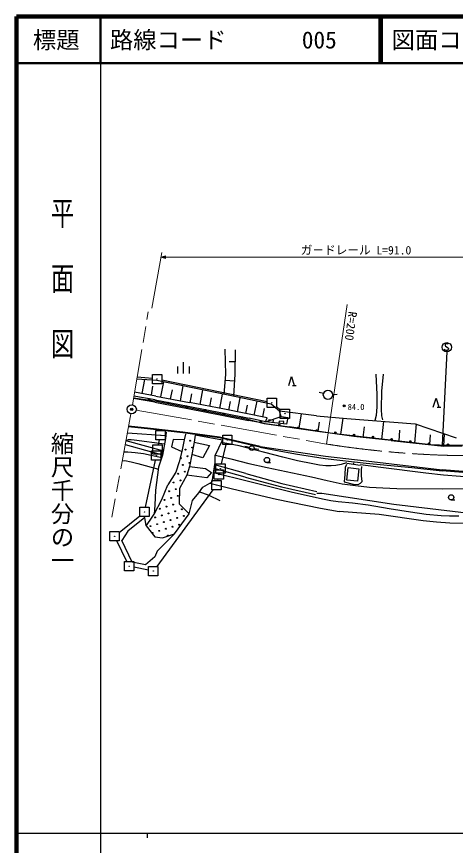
# Model space of a CAD drawing. Units: millimetres, scale not verified. Extents: x 40000 to 680000, y 20000 to 380000.
# Drawn here: x 40000 to 134059, y 202409 to 380000 of the extents above; entities that cross this region are included whole.
import ezdxf
from ezdxf.enums import TextEntityAlignment as Align

# ---------------------------------------------------------------- set-up
doc = ezdxf.new("R2010")
doc.units = ezdxf.units.MM
doc.header["$LTSCALE"] = 1000
doc.header["$PDMODE"] = 32
doc.header["$PDSIZE"] = 500
doc.linetypes.add('CHAIN', pattern=[18.5, 12, -1.5, 3.5, -1.5])
for name, color, linetype, lineweight in [('M-BGD', 7, 'Continuous', 25), ('M-BGD-EXST', 7, 'Continuous', 25), ('M-BMK', 2, 'CHAIN', 13), ('M-BMK-ROW', 30, 'Continuous', 25), ('M-BMK-SRVR', 3, 'Continuous', 25), ('M-STR-HTXT', 7, 'Continuous', 13), ('M-TTL', 2, 'Continuous', 140), ('M-TTL-BAND', 7, 'Continuous', 25), ('M-TTL-LINE', 7, 'Continuous', 50)]:
    doc.layers.add(name, color=color, linetype=linetype, lineweight=lineweight)
doc.layers.add('M-OTRS', color=6, linetype='Continuous')
doc.layers.add('M-TTL-TXT', color=7, linetype='Continuous')
doc.styles.add('@ＭＳ ゴシック', font='')
doc.styles.add('ＭＳ ゴシック', font='')
doc.styles.get('@ＭＳ ゴシック').set_extended_font_data('@MS Gothic')
doc.styles.get('ＭＳ ゴシック').set_extended_font_data('MS Gothic')

msp = doc.modelspace()

# ---------------------------------------------------------------- linework, layer by layer
at = {"layer": 'M-BGD'}
for p, q in [((84839, 303329), (84710, 308753)), ((86840, 308595), (86808, 303392)), ((75714, 305976), (75714, 303519)), ((86824, 305993), (85595, 306001)), ((74464, 304993), (74464, 303519)), ((76963, 304993), (76963, 303519)), ((70068, 302034), (65779, 302330)), ((66944, 299224), (67487, 302212)), ((85337, 298906), (70068, 302034)), ((84523, 299066), (84839, 303329)), ((86709, 301900), (84742, 302025)), ((86808, 303392), (86496, 298663)), ((98329, 300945), (98929, 302910)), ((98929, 302910), (99529, 300945)), ((116996, 303352), (117185, 299015)), ((118572, 303352), (118194, 299759)), ((68887, 298871), (69236, 300794)), ((70910, 298492), (71536, 301731)), ((75118, 297678), (75733, 300863)), ((99129, 300945), (99929, 300945)), ((69695, 297901), (65158, 298692)), ((69858, 298695), (65300, 299522)), ((69858, 298695), (77039, 297346)), ((73014, 298085), (73386, 300012)), ((77222, 297271), (77588, 299166)), ((79326, 296865), (79931, 299995)), ((83533, 296051), (84128, 299127)), ((94584, 296965), (85337, 298906)), ((105783, 299218), (104821, 299483)), ((107744, 299011), (108743, 299069)), ((117185, 299015), (117185, 296413)), ((118194, 299759), (118131, 295917)), ((69605, 297409), (65074, 298200)), ((65091, 298302), (69648, 297634)), ((69605, 297409), (76706, 296040)), ((69648, 297634), (89222, 293790)), ((69695, 297901), (76802, 296531)), ((84585, 295848), (77039, 297346)), ((81429, 296458), (81789, 298320)), ((85496, 295666), (85861, 297497)), ((87316, 295302), (87923, 298342)), ((89137, 294939), (89500, 296755)), ((90958, 294575), (91560, 297590)), ((96366, 295468), (94584, 296965)), ((129321, 296298), (129920, 298263)), ((129920, 298263), (130520, 296298)), ((76706, 296040), (84352, 294547)), ((76802, 296531), (84452, 295037)), ((84452, 295037), (89817, 293949)), ((93689, 294030), (84585, 295848)), ((92778, 294212), (93138, 296013)), ((104318, 294475), (96366, 295468)), ((96733, 294329), (96366, 295468)), ((100545, 291779), (101043, 294884)), ((117185, 296413), (117059, 294554)), ((118131, 295917), (118194, 294430)), ((130120, 296298), (130920, 296298)), ((84352, 294547), (89721, 293458)), ((89222, 293790), (93081, 292799)), ((93307, 292791), (89721, 293458)), ((93371, 293198), (89817, 293949)), ((93371, 293198), (96733, 294329)), ((93371, 293198), (93689, 294030)), ((97858, 292640), (93371, 293198)), ((94058, 293616), (93996, 293120)), ((95050, 293493), (94058, 293616)), ((94989, 292997), (95050, 293493)), ((96302, 293338), (96240, 292841)), ((97294, 293214), (96302, 293338)), ((96733, 294329), (98147, 294105)), ((97233, 292718), (97294, 293214)), ((98147, 294105), (97858, 292640)), ((104318, 294475), (110806, 293904)), ((104644, 291144), (104958, 293098)), ((109504, 290430), (110022, 293973)), ((110806, 293904), (125429, 292730)), ((117059, 294554), (116807, 293439)), ((118194, 294430), (118446, 293563)), ((118270, 289391), (118703, 293270)), ((68697, 291579), (63986, 292115)), ((68714, 291728), (64014, 292263)), ((75652, 290798), (68697, 291579)), ((75669, 290947), (68714, 291728)), ((93081, 292799), (104963, 291076)), ((93307, 292791), (98495, 292096)), ((106694, 290827), (98495, 292096)), ((114300, 289820), (114553, 292082)), ((121966, 289034), (122171, 291402)), ((125377, 288630), (125730, 292709)), ((125429, 292730), (134219, 289742)), ((63745, 290800), (71971, 290239)), ((71935, 289578), (71312, 286053)), ((72035, 290935), (71935, 289578)), ((83482, 289724), (75649, 290798)), ((83502, 289872), (75669, 290947)), ((76193, 290550), (75906, 289285)), ((78296, 290301), (78074, 288835)), ((84136, 289269), (78296, 290301)), ((92172, 287747), (83469, 289726)), ((92205, 287893), (83502, 289872)), ((104963, 291076), (108949, 290626)), ((112315, 290034), (106694, 290827)), ((108949, 290626), (128773, 288317)), ((120255, 289177), (112315, 290034)), ((128595, 288287), (128707, 290355)), ((131604, 287972), (131746, 290583)), ((63282, 288279), (68934, 286735)), ((63439, 289134), (71476, 286980)), ((73573, 289374), (73208, 287842)), ((73208, 287842), (75413, 286781)), ((75906, 289285), (73573, 289374)), ((75906, 289285), (75413, 286781)), ((78074, 288835), (77537, 286169)), ((78074, 288835), (81383, 288126)), ((81383, 288126), (79947, 285428)), ((82594, 285971), (84136, 289269)), ((89928, 287657), (88957, 287896)), ((92172, 287747), (96251, 286932)), ((92205, 287893), (106234, 285824)), ((120255, 289177), (131543, 287972)), ((128773, 288317), (132515, 288152)), ((135534, 287984), (131541, 287972)), ((132515, 288152), (147927, 288316)), ((68934, 286735), (71324, 286116)), ((71312, 286053), (70432, 283424)), ((75413, 286781), (74819, 284568)), ((77537, 286169), (77042, 283611)), ((79947, 285428), (77537, 286169)), ((82535, 284431), (82594, 285971)), ((90907, 287460), (91895, 287305)), ((96251, 286932), (99786, 286320)), ((99786, 286320), (106167, 285337)), ((74819, 284568), (74162, 282354)), ((81950, 280313), (82535, 284431)), ((93668, 284439), (94418, 284439)), ((106167, 285337), (114897, 284332)), ((106234, 285824), (114950, 284820)), ((113629, 283812), (110803, 284214)), ((112216, 284013), (112271, 284383)), ((114897, 284332), (124723, 283392)), ((114950, 284821), (131221, 282882)), ((70432, 283424), (69751, 278494)), ((77042, 283611), (76493, 281765)), ((77042, 283611), (80509, 283197)), ((80509, 283197), (81753, 282308)), ((88981, 281326), (82357, 283182)), ((89102, 282115), (82470, 283977)), ((110413, 283352), (110374, 281877)), ((110686, 284061), (110413, 283352)), ((110803, 280670), (111099, 283351)), ((111099, 283351), (113357, 283103)), ((113357, 283103), (113045, 280459)), ((113922, 281628), (113961, 282815)), ((113961, 282815), (114019, 283620)), ((124723, 283392), (131204, 282682)), ((135650, 282312), (131204, 282682)), ((135667, 282511), (131221, 282882)), ((74162, 282354), (72410, 279684)), ((76493, 281765), (74920, 278912)), ((80785, 281162), (76493, 281765)), ((81753, 282308), (80785, 281162)), ((88981, 281326), (96775, 279233)), ((89102, 282115), (96855, 279983)), ((110374, 281877), (110237, 280344)), ((113045, 280459), (110803, 280670)), ((114058, 280382), (113922, 281628)), ((71121, 276509), (72410, 279684)), ((74920, 278912), (74868, 275611)), ((79069, 277978), (79914, 279169)), ((79914, 279169), (81950, 280313)), ((96775, 279233), (104087, 277614)), ((96855, 279983), (104368, 278246)), ((110237, 280344), (112148, 279846)), ((112148, 279846), (113220, 279769)), ((113220, 279769), (113707, 280037)), ((113707, 280037), (114058, 280382)), ((69751, 278494), (69604, 275331)), ((77730, 276306), (79069, 277978)), ((104323, 277851), (105448, 277891)), ((105448, 277891), (120835, 275561)), ((69471, 273398), (71121, 276509)), ((69604, 275331), (69471, 273398)), ((77026, 273439), (74868, 275611)), ((77026, 273439), (77730, 276306)), ((120835, 275561), (139074, 273350)), ((133149, 276422), (133899, 276422)), ((67495, 272698), (63862, 269731)), ((67747, 270877), (67495, 272698)), ((67747, 270877), (68667, 272107)), ((68667, 272107), (69471, 273398)), ((73875, 269152), (77026, 273439)), ((67747, 270877), (69648, 268514)), ((63862, 269731), (62555, 267742)), ((69648, 268514), (71303, 268316)), ((73875, 269152), (70123, 265445)), ((71303, 268316), (73875, 269152)), ((64785, 263120), (62555, 267742)), ((70123, 265445), (69633, 264236)), ((67661, 262542), (64785, 263120)), ((69633, 264236), (67661, 262542))]:
    msp.add_line(p, q, dxfattribs=at)
for points in [[(63513, 289046), (63644, 289228), (63964, 289411), (64594, 289418), (65192, 289324), (71738, 288461)], [(110707, 284405), (109558, 284060), (108429, 283828), (107432, 283739), (106291, 283748), (104898, 283890), (103503, 284135), (100211, 284825), (97099, 285583), (87686, 288021), (85056, 288528), (83876, 288712)], [(62999, 286742), (63818, 286757), (65413, 286616), (67191, 286350), (71130, 285553)], [(82618, 286022), (85939, 285236), (89815, 284266), (93737, 283388), (103243, 281365), (106549, 280581), (109779, 279919), (112667, 279509), (115650, 279193), (118527, 278992), (121525, 278886), (131200, 278831), (140836, 278925)], [(62651, 284847), (63192, 284872), (64577, 284627), (66022, 284259), (70393, 283011)], [(137470, 281885), (136952, 281585), (136530, 281450), (135940, 281400), (135117, 281468), (131492, 281762), (127737, 282168), (118102, 283404), (113720, 283971)], [(82230, 282283), (89714, 280421), (99143, 278105), (105895, 276588)], [(81447, 280031), (86314, 278841), (95712, 276585), (105167, 274700), (109149, 273982)], [(79223, 278195), (79881, 277988), (81232, 277458), (83557, 276311)], [(105895, 276588), (107364, 276307), (108951, 276121), (111985, 275808), (115335, 275354), (119848, 274566), (124418, 273870), (127753, 273420), (131014, 273082), (132813, 272997), (134761, 273016)], [(136926, 271358), (132867, 271471), (130030, 271665), (127150, 271962), (117734, 273327), (109149, 273982)]]:
    msp.add_lwpolyline(points, dxfattribs=at)
for centre, radius in [((68486, 297956), 150), ((68486, 297956), 90), ((68486, 297956), 30), ((72477, 297232), 150), ((72477, 297232), 90), ((72477, 297232), 30), ((76450, 296451), 150), ((76450, 296451), 90), ((76450, 296451), 30), ((80424, 295671), 150), ((80424, 295671), 90), ((80424, 295671), 30), ((84397, 294891), 150), ((84397, 294891), 90), ((84397, 294891), 30), ((88370, 294110), 150), ((88370, 294110), 90), ((88370, 294110), 30), ((92312, 293152), 150), ((92312, 293152), 90), ((92312, 293152), 30), ((96286, 292486), 150), ((96286, 292486), 90), ((96286, 292486), 30), ((100294, 291905), 150), ((100294, 291905), 90), ((100294, 291905), 30), ((104301, 291324), 150), ((104301, 291324), 90), ((104301, 291324), 30), ((108317, 290848), 150), ((108317, 290848), 90), ((108317, 290848), 30), ((112340, 290382), 150), ((112340, 290382), 90), ((112340, 290382), 30), ((116362, 289913), 150), ((116362, 289913), 90), ((116362, 289913), 30), ((120384, 289445), 150), ((120384, 289445), 90), ((120384, 289445), 30), ((77203, 289107), 100), ((77643, 287673), 100), ((90413, 287537), 500), ((124406, 288976), 150), ((124406, 288976), 90), ((124406, 288976), 30), ((128428, 288508), 150), ((128428, 288508), 90), ((128428, 288508), 30), ((132461, 288305), 150), ((132461, 288305), 90), ((132461, 288305), 30), ((76209, 287233), 100), ((75215, 285359), 100), ((76649, 285799), 100), ((77089, 284365), 100), ((75655, 283925), 100), ((76095, 282491), 100), ((74661, 282051), 100), ((75101, 280617), 100), ((73667, 280177), 100), ((74107, 278743), 100), ((72673, 278303), 100), ((74547, 277309), 100), ((71679, 276429), 100), ((73113, 276869), 100), ((73553, 275435), 100), ((70685, 274555), 100), ((72119, 274995), 100), ((72559, 273561), 100), ((73993, 274001), 100), ((75427, 274441), 100), ((69690, 272681), 100), ((71125, 273121), 100), ((71564, 271687), 100), ((72999, 272127), 100), ((74433, 272567), 100), ((75867, 273007), 100), ((68696, 270807), 100), ((70130, 271247), 100), ((72004, 270253), 100), ((73438, 270693), 100), ((74872, 271133), 100), ((69136, 269373), 100), ((70570, 269813), 100), ((72444, 268819), 100)]:
    msp.add_circle(centre, radius, dxfattribs=at)
for centre, major_axis in [((106746, 298953), (1000, 0)), ((110214, 296599), (250, 0)), ((110214, 296599), (150, 0)), ((110214, 296599), (50, 0)), ((93668, 284999), (570, 0)), ((133149, 276982), (570, 0))]:
    msp.add_ellipse(centre, major_axis=major_axis, ratio=0.98277, dxfattribs=at)
at = {"layer": 'M-BGD-EXST'}
for p, q in [((131881, 309782), (131841, 309546)), ((131841, 309546), (131921, 309349)), ((132121, 309900), (131881, 309782)), ((131921, 309349), (132481, 309035)), ((132281, 309900), (132121, 309900)), ((132441, 309860), (132281, 309900)), ((132521, 309782), (132441, 309860)), ((132481, 309035), (132561, 308838)), ((132228, 308178), (131246, 288233)), ((131801, 308602), (131721, 308720)), ((132041, 308485), (131801, 308602)), ((132321, 308485), (132041, 308485)), ((132521, 308602), (132321, 308485)), ((132561, 308838), (132521, 308602))]:
    msp.add_line(p, q, dxfattribs=at)
msp.add_ellipse((132201, 309153), major_axis=(1000, 0), ratio=0.98277, dxfattribs=at)
at = {"layer": 'M-BMK'}
for p, q in [((64839, 296825), (68239, 316743)), ((64496, 294889), (60420, 272710)), ((65658, 295681), (106395, 288412))]:
    msp.add_line(p, q, dxfattribs=at)
msp.add_ellipse((138229, 482434), major_axis=(199973, 0), ratio=0.98277, start_param=4.552517, end_param=4.8346997, dxfattribs=at)
at = {"layer": 'M-BMK-ROW'}
for p, q in [((69103, 302422), (65852, 302762)), ((69103, 301318), (69103, 303318)), ((69103, 303318), (71103, 303318)), ((71103, 303318), (71103, 301318)), ((93709, 297463), (71103, 302112)), ((71103, 301318), (69103, 301318)), ((93709, 296257), (93709, 298257)), ((93709, 298257), (95709, 298257)), ((95709, 298257), (95709, 296257)), ((95709, 296257), (93709, 296257)), ((96524, 295737), (95709, 296419)), ((96524, 293898), (96524, 295898)), ((96524, 295898), (98524, 295898)), ((98524, 295898), (98524, 293898)), ((98524, 293898), (96524, 293898)), ((69878, 289285), (69878, 291285)), ((69878, 291285), (71878, 291285)), ((71878, 291285), (71878, 289285)), ((84172, 288298), (84172, 290298)), ((84172, 290298), (86172, 290298)), ((86172, 290298), (86172, 288298)), ((69238, 286267), (69238, 288267)), ((69238, 288267), (71238, 288267)), ((71878, 289285), (69878, 289285)), ((70450, 288267), (70666, 289285)), ((71238, 288267), (71238, 286267)), ((83919, 284138), (84929, 288298)), ((86172, 288298), (84172, 288298)), ((68953, 284928), (68953, 286928)), ((68953, 286928), (70953, 286928)), ((71238, 286267), (69238, 286267)), ((70953, 286928), (70953, 284928)), ((67609, 274880), (69741, 284928)), ((70953, 284928), (68953, 284928)), ((82365, 280859), (82365, 282859)), ((82365, 282859), (84365, 282859)), ((82676, 282138), (82676, 284138)), ((82676, 284138), (84676, 284138)), ((84365, 282859), (84365, 280859)), ((84676, 284138), (84676, 282138)), ((81823, 278627), (81823, 280627)), ((81823, 280627), (83823, 280627)), ((84365, 280859), (82365, 280859)), ((84676, 282138), (82676, 282138)), ((83122, 280859), (83066, 280627)), ((83823, 280627), (83823, 278627)), ((82090, 278627), (70038, 262191)), ((83823, 278627), (81823, 278627)), ((66396, 272880), (66396, 274880)), ((66396, 274880), (68396, 274880)), ((68396, 274880), (68396, 272880)), ((62020, 269480), (66396, 273062)), ((68396, 272880), (66396, 272880)), ((60020, 267662), (60020, 269662)), ((60020, 269662), (62020, 269662)), ((62020, 269662), (62020, 267662)), ((62020, 267662), (60020, 267662)), ((63650, 263224), (61504, 267662)), ((63134, 261224), (63134, 263224)), ((63134, 263224), (65134, 263224)), ((65134, 263224), (65134, 261224)), ((65134, 261224), (63134, 261224)), ((68305, 261391), (65134, 262025)), ((68305, 260191), (68305, 262191)), ((68305, 262191), (70305, 262191)), ((70305, 262191), (70305, 260191)), ((70305, 260191), (68305, 260191))]:
    msp.add_line(p, q, dxfattribs=at)
for centre in [(70103, 302318), (94709, 297257), (97524, 294898), (70878, 290285), (85172, 289298), (69953, 285928), (70238, 287267), (83676, 283138), (83365, 281859), (82823, 279627), (67396, 273880), (61020, 268662), (64134, 262224), (69305, 261191)]:
    msp.add_circle(centre, 40, dxfattribs=at)
at = {"layer": 'M-BMK-SRVR'}
for major_axis in [(1000, 0), (40, 0)]:
    msp.add_ellipse((64674, 295856), major_axis=major_axis, ratio=0.98277, dxfattribs=at)
at = {"layer": 'M-OTRS'}
msp.add_point((64674, 295856), dxfattribs=at)
at = {"layer": 'M-STR-HTXT'}
for p, q in [((68955, 317555), (71126, 329434)), ((70946, 328447), (71946, 328722)), ((71226, 328447), (71906, 328643)), ((71386, 328447), (71866, 328565)), ((71866, 328565), (71866, 328329)), ((71906, 328643), (71906, 328250)), ((71946, 328722), (71946, 328172)), ((70946, 328447), (153116, 328447)), ((71946, 328172), (70946, 328447)), ((71906, 328250), (71226, 328447)), ((71866, 328329), (71386, 328447)), ((71626, 328447), (71826, 328486)), ((71826, 328408), (71626, 328447)), ((71826, 328486), (71826, 328408)), ((106395, 288412), (110824, 318339))]:
    msp.add_line(p, q, dxfattribs=at)
at = {"layer": 'M-TTL'}
for p, q in [((40000, 380000), (40000, 20000)), ((680000, 380000), (40000, 380000))]:
    msp.add_line(p, q, dxfattribs=at)
at = {"layer": 'M-TTL-BAND'}
for p, q in [((58000, 370000), (58000, 20000)), ((40000, 205000), (579000, 205000)), ((68000, 205000), (68000, 204000))]:
    msp.add_line(p, q, dxfattribs=at)
at = {"layer": 'M-TTL-LINE'}
for p, q in [((58000, 380000), (58000, 370000)), ((117750, 380000), (117750, 370000)), ((118250, 380000), (118250, 370000)), ((40000, 370000), (680000, 370000))]:
    msp.add_line(p, q, dxfattribs=at)

# ---------------------------------------------------------------- texts
at = {"layer": 'M-STR-HTXT', "style": 'ＭＳ ゴシック'}
for s, height, p in [('ガ－ドレール', 1833, (100896, 328498)), ('L=91.0', 1833, (117116, 328474)), ('84.0', 1320, (110970, 295298))]:
    msp.add_text(s, height=height, dxfattribs=at).set_placement(p, align=Align.BOTTOM_LEFT)
msp.add_text('R=200', height=1833, rotation=262.472, dxfattribs=at).set_placement((110629, 316979), align=Align.BOTTOM_LEFT)
at = {"layer": 'M-TTL-BAND', "style": '@ＭＳ ゴシック', "width": 1.4}
msp.add_text('平  面  図', height=3666, rotation=270, dxfattribs=at).set_placement((49777, 306475), align=Align.MIDDLE_RIGHT)
at = {"layer": 'M-TTL-BAND', "style": '@ＭＳ ゴシック'}
msp.add_text('縮尺千分の一', height=3666, rotation=270, dxfattribs=at).set_placement((49777, 261030), align=Align.MIDDLE_RIGHT)
at = {"layer": 'M-TTL-TXT', "style": 'ＭＳ ゴシック'}
msp.add_text('標題', height=3666, dxfattribs=at).set_placement((48500, 375000), align=Align.MIDDLE_CENTER)
for s, p in [('路線コード', (60000, 375000)), ('005', (101142, 375000)), ('図面コード', (120380, 375000))]:
    msp.add_text(s, height=3666, dxfattribs=at).set_placement(p, align=Align.MIDDLE_LEFT)

doc.saveas('drawing.dxf')
